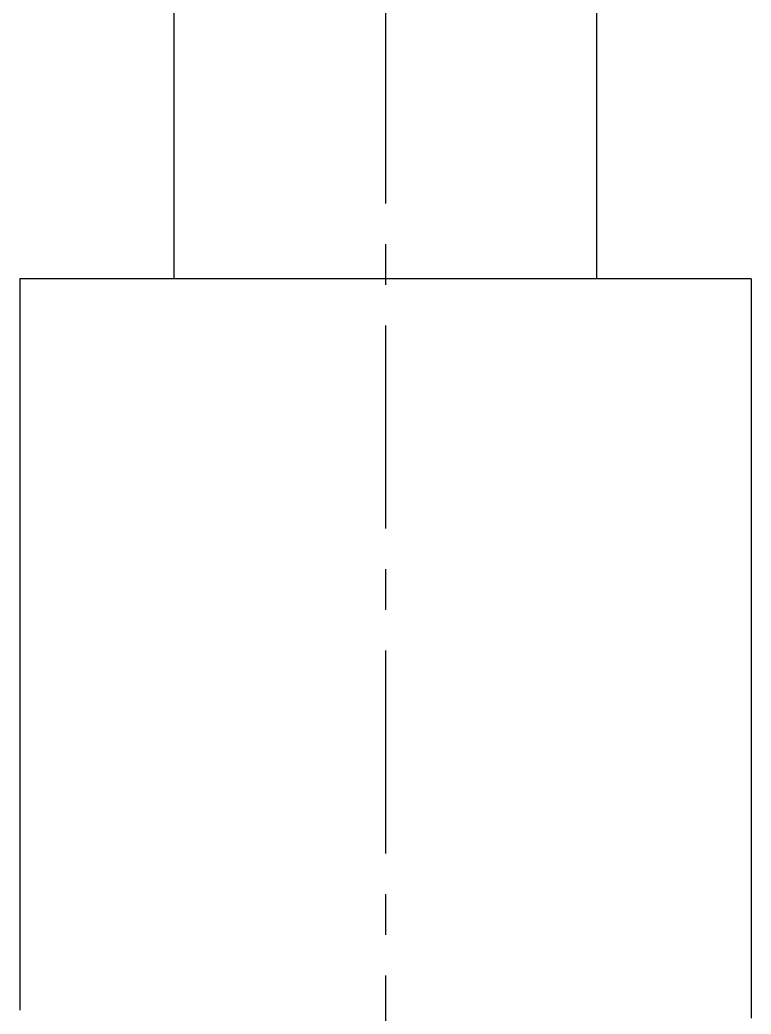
# Model space of a CAD drawing. Extents: x 35.4 to 93.6, y 120 to 187.8.
# Drawn here: x 37.04 to 41.54, y 152.51 to 158.63 of the extents above; entities that cross this region are included whole.
import ezdxf

# ---------------------------------------------------------------- set-up
doc = ezdxf.new("R2010")
doc.units = 0
doc.linetypes.add('CENTER', pattern=[2, 1.25, -0.25, 0.25, -0.25])
doc.layers.get('0').update_dxf_attribs({"linetype": 'CONTINUOUS'})
doc.layers.add('CENTER', color=1, linetype='CENTER')

msp = doc.modelspace()

# ---------------------------------------------------------------- linework, layer by layer
at = {"color": 7, "linetype": 'CONTINUOUS'}
for p, q in [((40.5915, 157.0376), (40.5915, 162.6515)), ((37.9915, 157.0376), (37.9915, 162.1701)), ((41.5415, 157.0376), (37.0415, 157.0376)), ((37.0415, 157.0376), (37.0415, 152.5376)), ((41.5415, 157.0376), (41.5415, 152.4876))]:
    msp.add_line(p, q, dxfattribs=at)
at = {"layer": 'CENTER', "color": 1, "linetype": 'CENTER'}
msp.add_line((39.2915, 164.7506), (39.2915, 145.0698), dxfattribs=at)

doc.saveas('drawing.dxf')
